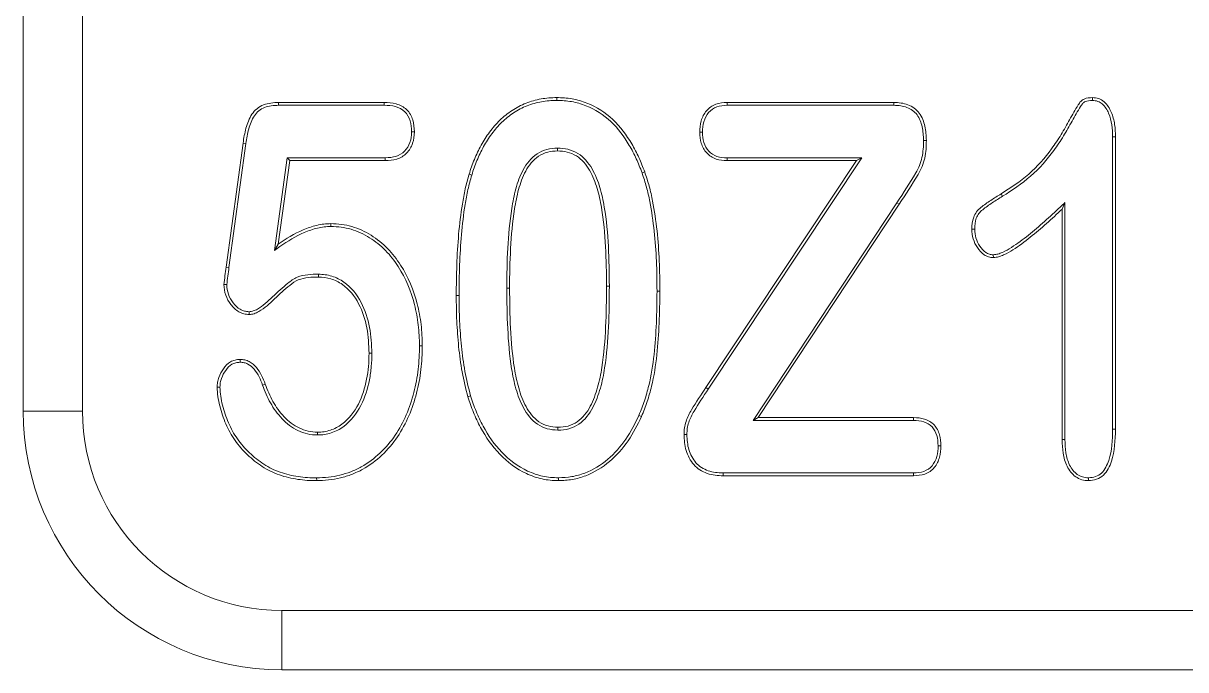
# Model space of a CAD drawing. Header units: millimetres. Extents: x 13 to 608, y 13 to 467.
# Drawn here: x 293.44 to 302.43, y 234.53 to 239.53 of the extents above; entities that cross this region are included whole.
import ezdxf

# ---------------------------------------------------------------- set-up
doc = ezdxf.new("R2010")
doc.units = ezdxf.units.MM
doc.header["$LTSCALE"] = 2.222222
doc.layers.add('Visible (ANSI)', color=7, linetype='Continuous', lineweight=9)
doc.layers.add('Visible Narrow (ANSI)', color=7, linetype='Continuous', lineweight=9)

msp = doc.modelspace()

# ---------------------------------------------------------------- linework, layer by layer
at = {"layer": 'Visible (ANSI)'}
for p, q in [((293.4366, 242.5302), (293.4366, 236.5302)), ((295.4115, 238.9177), (296.2288, 238.9177)), ((295.4119, 238.8958), (295.4115, 238.9177)), ((295.4119, 238.8958), (296.2285, 238.8958)), ((296.2285, 238.8958), (296.2288, 238.9177)), ((297.5635, 238.9333), (297.5636, 238.9552)), ((298.882, 238.9177), (300.1728, 238.9177)), ((298.8825, 238.8958), (298.882, 238.9177)), ((298.8825, 238.8958), (300.1723, 238.8958)), ((300.1723, 238.8958), (300.1728, 238.9177)), ((301.7086, 238.9333), (301.7091, 238.9552)), ((296.4407, 238.6899), (296.4626, 238.6898)), ((298.6917, 238.6874), (298.6699, 238.6874)), ((300.4017, 238.6239), (300.4236, 238.6241)), ((301.8648, 238.6509), (301.8866, 238.6511)), ((301.8648, 238.6509), (301.8648, 236.3902)), ((301.8866, 238.6511), (301.8866, 236.3899)), ((295.0066, 237.645), (295.1372, 238.6036)), ((295.0282, 237.642), (295.1589, 238.6004)), ((295.1589, 238.6004), (295.1372, 238.6036)), ((297.5701, 238.5646), (297.57, 238.5427)), ((295.4791, 238.4896), (295.3812, 237.7738)), ((295.4982, 238.4677), (295.4097, 237.8208)), ((295.4791, 238.4896), (295.4982, 238.4677)), ((296.2371, 238.4896), (295.4791, 238.4896)), ((296.2376, 238.4677), (295.4982, 238.4677)), ((296.2371, 238.4896), (296.2376, 238.4677)), ((298.7179, 236.7122), (299.8833, 238.4677)), ((298.736, 236.7), (299.9241, 238.4896)), ((298.8823, 238.4896), (298.882, 238.4677)), ((299.8833, 238.4677), (298.882, 238.4677)), ((299.9241, 238.4896), (298.8823, 238.4896)), ((299.9241, 238.4896), (299.8833, 238.4677)), ((296.9066, 238.3564), (296.8857, 238.3628)), ((298.2239, 238.373), (298.2445, 238.3804)), ((300.195, 238.1423), (299.0827, 236.4583)), ((300.2132, 238.1302), (299.1234, 236.4802)), ((301.496, 238.143), (301.4741, 238.0927)), ((301.4741, 236.3103), (301.4741, 238.0927)), ((301.496, 236.3105), (301.496, 238.143)), ((295.8174, 237.9583), (295.8175, 237.9802)), ((300.7976, 237.938), (300.7757, 237.938)), ((295.3812, 237.7738), (295.4097, 237.8208)), ((300.9417, 237.7396), (300.9421, 237.7177)), ((295.72, 237.5896), (295.7197, 237.5677)), ((295.0115, 237.5085), (294.9896, 237.5091)), ((295.1837, 237.299), (295.1841, 237.2771)), ((296.5023, 237.0362), (296.5241, 237.0362)), ((295.1139, 236.9083), (295.1138, 236.9302)), ((296.1335, 236.9777), (296.1116, 236.9776)), ((294.9587, 236.7159), (294.9368, 236.7157)), ((295.2878, 236.731), (295.3083, 236.7386)), ((296.8978, 236.6476), (296.8769, 236.6413)), ((298.1998, 236.4978), (298.2199, 236.489)), ((299.0827, 236.4583), (299.1234, 236.4802)), ((299.0827, 236.4583), (300.3241, 236.4583)), ((299.1234, 236.4802), (300.3245, 236.4802)), ((300.3241, 236.4583), (300.3245, 236.4802)), ((295.7131, 236.3458), (295.7132, 236.3677)), ((297.5732, 236.3833), (297.5736, 236.4052)), ((301.8648, 236.3902), (301.8866, 236.3899)), ((298.571, 236.3496), (298.5491, 236.3495)), ((301.496, 236.3105), (301.4741, 236.3103)), ((300.5148, 236.2622), (300.5366, 236.2622)), ((295.7066, 236.0146), (295.7068, 235.9927)), ((297.5775, 236.0146), (297.5777, 235.9927)), ((298.8513, 236.0521), (298.8509, 236.0302)), ((300.3245, 236.0302), (298.8509, 236.0302)), ((300.3241, 236.0521), (298.8513, 236.0521)), ((300.3241, 236.0521), (300.3245, 236.0302)), ((301.6786, 236.0146), (301.6786, 235.9927)), ((295.4366, 234.5302), (319.4366, 234.5302))]:
    msp.add_line(p, q, dxfattribs=at)
msp.add_arc((295.4366, 236.5302), 2, 180, 270, dxfattribs=at)
for points, knots in [([(295.1372, 238.6036), (295.1434, 238.6422), (295.1495, 238.681), (295.1651, 238.7376), (295.1714, 238.7561), (295.1868, 238.7921), (295.1955, 238.8098), (295.2276, 238.859), (295.2596, 238.8846), (295.3326, 238.9133), (295.3726, 238.9162), (295.4115, 238.9177)], [0, 0, 0, 0, 0.0001172519, 0.0001172519, 0.0001758779, 0.0001758779, 0.0002345038, 0.0002345038, 0.0003517557, 0.0003517557, 0.0004690076, 0.0004690076, 0.0004690076, 0.0004690076]), ([(295.1589, 238.6004), (295.165, 238.6389), (295.1711, 238.6768), (295.186, 238.731), (295.1919, 238.7485), (295.2065, 238.7826), (295.2149, 238.7994), (295.2439, 238.844), (295.2712, 238.8657), (295.3369, 238.8915), (295.373, 238.8943), (295.4119, 238.8958)], [0, 0, 0, 0, 0.0001096499, 0.0001096499, 0.0001645878, 0.0001645878, 0.0002195257, 0.0002195257, 0.0003294014, 0.0003294014, 0.0004388884, 0.0004388884, 0.0004388884, 0.0004388884]), ([(296.2285, 238.8958), (296.2595, 238.8948), (296.2886, 238.8932), (296.3427, 238.8779), (296.3684, 238.8644), (296.4074, 238.8276), (296.421, 238.8029), (296.4379, 238.7487), (296.4398, 238.7209), (296.4407, 238.6899)], [0, 0, 0, 0, 0.0000847068, 0.0000847068, 0.0001697387, 0.0001697387, 0.0002547705, 0.0002547705, 0.0003391145, 0.0003391145, 0.0003391145, 0.0003391145]), ([(296.2288, 238.9177), (296.2599, 238.9167), (296.2915, 238.9151), (296.3516, 238.8981), (296.3802, 238.8833), (296.4257, 238.8405), (296.441, 238.8121), (296.4596, 238.7524), (296.4617, 238.7209), (296.4626, 238.6898)], [0, 0, 0, 0, 0.0000930491, 0.0000930491, 0.0001860981, 0.0001860981, 0.0002791472, 0.0002791472, 0.0003721962, 0.0003721962, 0.0003721962, 0.0003721962]), ([(296.8857, 238.3628), (296.8983, 238.4012), (296.9113, 238.4396), (296.9422, 238.5144), (296.9598, 238.5509), (296.9985, 238.6219), (297.0205, 238.656), (297.0688, 238.7209), (297.095, 238.752), (297.1534, 238.808), (297.1848, 238.8338), (297.2526, 238.878), (297.2885, 238.8971), (297.364, 238.9264), (297.4029, 238.938), (297.4827, 238.952), (297.5231, 238.9543), (297.5636, 238.9552)], [0, 0, 0, 0, 0.0001199974, 0.0001199974, 0.0002399947, 0.0002399947, 0.0003599921, 0.0003599921, 0.0004799895, 0.0004799895, 0.0005999869, 0.0005999869, 0.0007199842, 0.0007199842, 0.0008399816, 0.0008399816, 0.000959979, 0.000959979, 0.000959979, 0.000959979]), ([(296.9066, 238.3564), (296.9192, 238.3947), (296.9319, 238.4321), (296.9621, 238.5052), (296.9794, 238.5412), (297.0173, 238.6107), (297.0386, 238.6437), (297.0858, 238.7071), (297.1111, 238.7371), (297.1676, 238.7912), (297.1979, 238.8162), (297.2634, 238.8589), (297.2976, 238.8772), (297.3707, 238.9056), (297.408, 238.9167), (297.485, 238.9302), (297.5233, 238.9324), (297.5635, 238.9333)], [0, 0, 0, 0, 0.0001162604, 0.0001162604, 0.0002329518, 0.0002329518, 0.0003496432, 0.0003496432, 0.0004663345, 0.0004663345, 0.0005830259, 0.0005830259, 0.0006997173, 0.0006997173, 0.0008164087, 0.0008164087, 0.0009325484, 0.0009325484, 0.0009325484, 0.0009325484]), ([(297.5635, 238.9333), (297.6033, 238.9321), (297.6414, 238.9304), (297.7167, 238.9174), (297.7537, 238.9065), (297.8617, 238.8648), (297.9269, 238.8223), (298.039, 238.7164), (298.0858, 238.6534), (298.145, 238.5523), (298.1633, 238.5174), (298.196, 238.4466), (298.2098, 238.4103), (298.2239, 238.373)], [0, 0, 0, 0, 0.0001147927, 0.0001147927, 0.0002301389, 0.0002301389, 0.0004608314, 0.0004608314, 0.0006915239, 0.0006915239, 0.0008068701, 0.0008068701, 0.0009218341, 0.0009218341, 0.0009218341, 0.0009218341]), ([(297.5636, 238.9552), (297.6034, 238.954), (297.6434, 238.9522), (297.722, 238.9387), (297.7604, 238.9274), (297.872, 238.8842), (297.94, 238.84), (298.0559, 238.7305), (298.1039, 238.6658), (298.1643, 238.5626), (298.1828, 238.5273), (298.2162, 238.4549), (298.2304, 238.4177), (298.2445, 238.3804)], [0, 0, 0, 0, 0.0001184846, 0.0001184846, 0.0002369691, 0.0002369691, 0.0004739382, 0.0004739382, 0.0007109073, 0.0007109073, 0.0008293919, 0.0008293919, 0.0009478765, 0.0009478765, 0.0009478765, 0.0009478765]), ([(298.6699, 238.6874), (298.671, 238.717), (298.6733, 238.7467), (298.69, 238.8036), (298.7035, 238.8306), (298.7419, 238.8759), (298.7667, 238.8937), (298.8225, 238.914), (298.8525, 238.9163), (298.882, 238.9177)], [0, 0, 0, 0, 0.0000881381, 0.0000881381, 0.0001762762, 0.0001762762, 0.0002644143, 0.0002644143, 0.0003525524, 0.0003525524, 0.0003525524, 0.0003525524]), ([(298.6917, 238.6874), (298.6929, 238.7168), (298.695, 238.7431), (298.7104, 238.7952), (298.7222, 238.8188), (298.7566, 238.8594), (298.7775, 238.8743), (298.8265, 238.8922), (298.8531, 238.8944), (298.8825, 238.8958)], [0, 0, 0, 0, 0.0000791807, 0.0000791807, 0.0001591517, 0.0001591517, 0.0002391226, 0.0002391226, 0.0003186362, 0.0003186362, 0.0003186362, 0.0003186362]), ([(300.1723, 238.8958), (300.2089, 238.8942), (300.2425, 238.8913), (300.3048, 238.8676), (300.3315, 238.8479), (300.371, 238.795), (300.3835, 238.7628), (300.3988, 238.6953), (300.4005, 238.6607), (300.4017, 238.6239)], [0, 0, 0, 0, 0.0001014085, 0.0001014085, 0.000203248, 0.000203248, 0.0003050875, 0.0003050875, 0.0004064771, 0.0004064771, 0.0004064771, 0.0004064771]), ([(300.1728, 238.9177), (300.2094, 238.9161), (300.2468, 238.913), (300.3158, 238.8868), (300.3467, 238.8641), (300.3908, 238.805), (300.4043, 238.7698), (300.4206, 238.6979), (300.4224, 238.6609), (300.4236, 238.6241)], [0, 0, 0, 0, 0.0001101164, 0.0001101164, 0.0002202329, 0.0002202329, 0.0003303493, 0.0003303493, 0.0004404658, 0.0004404658, 0.0004404658, 0.0004404658]), ([(301.0013, 238.2105), (301.0758, 238.2573), (301.1497, 238.306), (301.2821, 238.4223), (301.3408, 238.4886), (301.4185, 238.5956), (301.4435, 238.6319), (301.4891, 238.7072), (301.5103, 238.7459), (301.5425, 238.8036), (301.5532, 238.8228), (301.5754, 238.8608), (301.5871, 238.8794), (301.6041, 238.9078), (301.61, 238.9172), (301.6249, 238.9335), (301.6341, 238.94), (301.6646, 238.9531), (301.6873, 238.9543), (301.7091, 238.9552)], [0, 0, 0, 0, 0.0002597, 0.0002597, 0.0005194, 0.0005194, 0.00064925, 0.00064925, 0.0007791, 0.0007791, 0.000844025, 0.000844025, 0.00090895, 0.00090895, 0.000941413, 0.000941413, 0.000973875, 0.000973875, 0.0010388, 0.0010388, 0.0010388, 0.0010388]), ([(301.0129, 238.1919), (301.0129, 238.1919), (301.0129, 238.1919), (301.0129, 238.1919), (301.0874, 238.2388), (301.1628, 238.2885), (301.2979, 238.407), (301.3579, 238.4749), (301.4365, 238.5832), (301.4618, 238.62), (301.5082, 238.6965), (301.5294, 238.7353), (301.5615, 238.7929), (301.5722, 238.812), (301.5941, 238.8495), (301.6061, 238.8685), (301.6228, 238.8964), (301.6279, 238.9044), (301.6393, 238.9168), (301.6451, 238.9209), (301.6682, 238.9309), (301.6874, 238.9324), (301.7086, 238.9333)], [0, 0, 0, 0, 0.000000057, 0.000000057, 0.000000057, 0.000257751, 0.000257751, 0.000515445, 0.000515445, 0.000644291, 0.000644291, 0.000773138, 0.000773138, 0.000837562, 0.000837562, 0.000901985, 0.000901985, 0.000934197, 0.000934197, 0.000966408, 0.000966408, 0.001029496, 0.001029496, 0.001029496, 0.001029496]), ([(301.7086, 238.9333), (301.7246, 238.9319), (301.7378, 238.9305), (301.7628, 238.922), (301.7739, 238.9152), (301.7948, 238.8965), (301.8046, 238.8849), (301.8213, 238.8608), (301.8281, 238.8478), (301.8457, 238.806), (301.8536, 238.7757), (301.8632, 238.7144), (301.8641, 238.6835), (301.8648, 238.6509)], [0, 0, 0, 0, 0.0000433754, 0.0000433754, 0.0000879736, 0.0000879736, 0.0001325717, 0.0001325717, 0.0001771699, 0.0001771699, 0.0002663662, 0.0002663662, 0.0003553654, 0.0003553654, 0.0003553654, 0.0003553654]), ([(301.7091, 238.9552), (301.7253, 238.9538), (301.7417, 238.9523), (301.7726, 238.9417), (301.7868, 238.933), (301.8111, 238.9112), (301.8217, 238.8987), (301.8402, 238.8719), (301.8478, 238.8574), (301.8668, 238.8123), (301.875, 238.7806), (301.8851, 238.7162), (301.886, 238.6836), (301.8866, 238.6511)], [0, 0, 0, 0, 0.0000485941, 0.0000485941, 0.0000971882, 0.0000971882, 0.0001457822, 0.0001457822, 0.0001943763, 0.0001943763, 0.0002915645, 0.0002915645, 0.0003887526, 0.0003887526, 0.0003887526, 0.0003887526]), ([(296.4407, 238.6899), (296.4395, 238.6604), (296.4374, 238.6335), (296.4198, 238.5837), (296.4053, 238.5596), (296.3685, 238.5226), (296.3451, 238.5088), (296.2942, 238.4929), (296.2668, 238.4909), (296.2371, 238.4896)], [0, 0, 0, 0, 0.0000802826, 0.0000802826, 0.0001612541, 0.0001612541, 0.0002422256, 0.0002422256, 0.0003227467, 0.0003227467, 0.0003227467, 0.0003227467]), ([(296.4626, 238.6898), (296.4614, 238.6601), (296.4592, 238.6297), (296.4393, 238.5733), (296.4235, 238.5469), (296.3813, 238.5045), (296.3547, 238.4889), (296.2976, 238.471), (296.2673, 238.469), (296.2376, 238.4677)], [0, 0, 0, 0, 0.0000881817, 0.0000881817, 0.0001763634, 0.0001763634, 0.000264545, 0.000264545, 0.0003527267, 0.0003527267, 0.0003527267, 0.0003527267]), ([(298.882, 238.4677), (298.8531, 238.4685), (298.8239, 238.4708), (298.7692, 238.4898), (298.7438, 238.5054), (298.7048, 238.5482), (298.6909, 238.5743), (298.6735, 238.6295), (298.6711, 238.6586), (298.6699, 238.6874)], [0, 0, 0, 0, 0.0000860266, 0.0000860266, 0.0001720531, 0.0001720531, 0.0002580797, 0.0002580797, 0.0003441062, 0.0003441062, 0.0003441062, 0.0003441062]), ([(298.8823, 238.4896), (298.8533, 238.4904), (298.8283, 238.4924), (298.7791, 238.5095), (298.7576, 238.5227), (298.7233, 238.5603), (298.711, 238.5833), (298.6952, 238.6334), (298.693, 238.6588), (298.6917, 238.6874)], [0, 0, 0, 0, 0.0000769807, 0.0000769807, 0.0001542492, 0.0001542492, 0.0002315177, 0.0002315177, 0.0003080034, 0.0003080034, 0.0003080034, 0.0003080034]), ([(300.4017, 238.6239), (300.4014, 238.6012), (300.4011, 238.5791), (300.3974, 238.5358), (300.394, 238.5138), (300.3851, 238.4708), (300.3794, 238.4505), (300.3629, 238.4109), (300.3526, 238.3918), (300.2963, 238.2942), (300.246, 238.2178), (300.1951, 238.1424), (300.1951, 238.1424), (300.195, 238.1424), (300.195, 238.1423)], [0, 0, 0, 0, 0.0000662189, 0.0000662189, 0.0001329146, 0.0001329146, 0.0001996102, 0.0001996102, 0.0002663058, 0.0002663058, 0.0005330884, 0.0005330884, 0.0005330884, 0.0005331943, 0.0005331943, 0.0005331943, 0.0005331943]), ([(300.4236, 238.6241), (300.4233, 238.6013), (300.423, 238.5784), (300.4191, 238.5329), (300.4156, 238.5103), (300.4064, 238.4655), (300.4001, 238.4435), (300.3826, 238.4012), (300.3717, 238.3811), (300.3146, 238.2822), (300.2643, 238.2059), (300.2132, 238.1302)], [0, 0, 0, 0, 0.0000682605, 0.0000682605, 0.0001365211, 0.0001365211, 0.0002047816, 0.0002047816, 0.0002730421, 0.0002730421, 0.0005460842, 0.0005460842, 0.0005460842, 0.0005460842]), ([(297.5701, 238.5646), (297.5698, 238.5646), (297.5694, 238.5645), (297.5691, 238.5645), (297.5438, 238.5634), (297.515, 238.5614), (297.4614, 238.5463), (297.4356, 238.5353), (297.3652, 238.4887), (297.3307, 238.4445), (297.279, 238.3505), (297.2619, 238.3001), (297.2342, 238.1993), (297.2245, 238.1483), (297.1994, 237.9952), (297.1911, 237.8923), (297.1796, 237.687), (297.1776, 237.5841), (297.1773, 237.4816), (297.1773, 237.4816), (297.1773, 237.4815), (297.1773, 237.4815)], [0, 0, 0, 0, 0.000001054, 0.000001054, 0.000001054, 0.000079696, 0.000079696, 0.000158338, 0.000158338, 0.000315622, 0.000315622, 0.000472906, 0.000472906, 0.00063019, 0.00063019, 0.000944757, 0.000944757, 0.001259325, 0.001259325, 0.001259325, 0.00125945, 0.00125945, 0.00125945, 0.00125945]), ([(297.57, 238.5427), (297.5444, 238.5416), (297.5188, 238.5397), (297.4694, 238.5259), (297.4455, 238.5157), (297.3815, 238.4733), (297.3487, 238.4318), (297.2993, 238.3421), (297.2827, 238.2933), (297.2556, 238.1946), (297.246, 238.1442), (297.2212, 237.9927), (297.2129, 237.8906), (297.2014, 237.6862), (297.1995, 237.5839), (297.1991, 237.4815)], [0, 0, 0, 0, 0.000076298, 0.000076298, 0.000152597, 0.000152597, 0.000305193, 0.000305193, 0.00045779, 0.00045779, 0.000610386, 0.000610386, 0.000915579, 0.000915579, 0.001220772, 0.001220772, 0.001220772, 0.001220772]), ([(297.9491, 237.4974), (297.9483, 237.5989), (297.9472, 237.7005), (297.936, 237.9032), (297.9273, 238.0046), (297.9019, 238.1547), (297.8913, 238.2045), (297.8624, 238.3018), (297.8437, 238.3495), (297.7928, 238.4375), (297.7591, 238.4775), (297.694, 238.5176), (297.6703, 238.5279), (297.621, 238.5401), (297.5955, 238.5414), (297.57, 238.5427)], [0, 0, 0, 0, 0.000303692, 0.000303692, 0.000607384, 0.000607384, 0.00075923, 0.00075923, 0.000911077, 0.000911077, 0.001062923, 0.001062923, 0.001138846, 0.001138846, 0.001214769, 0.001214769, 0.001214769, 0.001214769]), ([(297.971, 237.4974), (297.971, 237.4975), (297.971, 237.4975), (297.971, 237.4976), (297.9702, 237.599), (297.9691, 237.7011), (297.9578, 237.905), (297.9491, 238.0069), (297.9233, 238.159), (297.9126, 238.2095), (297.883, 238.3093), (297.8639, 238.3584), (297.8106, 238.4505), (297.7741, 238.494), (297.7036, 238.5373), (297.678, 238.5485), (297.6238, 238.562), (297.5964, 238.5633), (297.5711, 238.5645), (297.5708, 238.5645), (297.5704, 238.5646), (297.5701, 238.5646)], [0, 0, 0, 0, 0.000000127, 0.000000127, 0.000000127, 0.000312026, 0.000312026, 0.000623925, 0.000623925, 0.000779875, 0.000779875, 0.000935824, 0.000935824, 0.001091774, 0.001091774, 0.001169749, 0.001169749, 0.001247724, 0.001247724, 0.001247724, 0.001248768, 0.001248768, 0.001248768, 0.001248768]), ([(296.7866, 237.4247), (296.7874, 237.5036), (296.7881, 237.5824), (296.7935, 237.7401), (296.7984, 237.8188), (296.812, 237.9759), (296.8206, 238.0544), (296.8405, 238.171), (296.8475, 238.2098), (296.8642, 238.2869), (296.8749, 238.3249), (296.8857, 238.3628)], [0, 0, 0, 0, 0.0002366504, 0.0002366504, 0.0004733008, 0.0004733008, 0.0007099513, 0.0007099513, 0.0008282765, 0.0008282765, 0.0009466017, 0.0009466017, 0.0009466017, 0.0009466017]), ([(296.8085, 237.4247), (296.8092, 237.5035), (296.81, 237.5821), (296.8153, 237.739), (296.8202, 237.8173), (296.8338, 237.9737), (296.8423, 238.0513), (296.862, 238.167), (296.869, 238.2058), (296.8854, 238.2815), (296.8958, 238.3184), (296.9066, 238.3564)], [0, 0, 0, 0, 0.0002350301, 0.0002350301, 0.0004702089, 0.0004702089, 0.0007053877, 0.0007053877, 0.0008229771, 0.0008229771, 0.000940122, 0.000940122, 0.000940122, 0.000940122]), ([(298.2239, 238.373), (298.2362, 238.3362), (298.2482, 238.3001), (298.2682, 238.2263), (298.2766, 238.1888), (298.2989, 238.0754), (298.3098, 237.9989), (298.3261, 237.8451), (298.3318, 237.7679), (298.3385, 237.6133), (298.3392, 237.5359), (298.3398, 237.4581)], [0, 0, 0, 0, 0.0001152456, 0.0001152456, 0.0002308838, 0.0002308838, 0.0004621602, 0.0004621602, 0.0006934366, 0.0006934366, 0.0009245853, 0.0009245853, 0.0009245853, 0.0009245853]), ([(298.2445, 238.3804), (298.2569, 238.3435), (298.2691, 238.3065), (298.2894, 238.2314), (298.298, 238.1934), (298.3205, 238.0788), (298.3315, 238.0017), (298.3479, 237.8469), (298.3536, 237.7693), (298.3604, 237.6138), (298.3611, 237.5359), (298.3616, 237.4581)], [0, 0, 0, 0, 0.00011651, 0.00011651, 0.00023302, 0.00023302, 0.0004660399, 0.0004660399, 0.0006990599, 0.0006990599, 0.0009320799, 0.0009320799, 0.0009320799, 0.0009320799]), ([(300.7757, 237.938), (300.7765, 237.9693), (300.7788, 238.0011), (300.7951, 238.0454), (300.8026, 238.0594), (300.8219, 238.0842), (300.8335, 238.0949), (300.87, 238.1247), (300.8955, 238.143), (300.948, 238.1774), (300.9747, 238.1939), (301.0013, 238.2105)], [0, 0, 0, 0, 0.0000939699, 0.0000939699, 0.0001409548, 0.0001409548, 0.0001879397, 0.0001879397, 0.0002819096, 0.0002819096, 0.0003758795, 0.0003758795, 0.0003758795, 0.0003758795]), ([(300.7976, 237.938), (300.7984, 237.969), (300.8007, 237.9971), (300.815, 238.0361), (300.8212, 238.0477), (300.8378, 238.069), (300.848, 238.0785), (300.8826, 238.1068), (300.9079, 238.125), (300.9595, 238.1589), (300.9863, 238.1754), (301.0128, 238.1919), (301.0129, 238.1919), (301.0129, 238.1919), (301.0129, 238.1919)], [0, 0, 0, 0, 0.0000877242, 0.0000877242, 0.0001318745, 0.0001318745, 0.0001760248, 0.0001760248, 0.0002643253, 0.0002643253, 0.0003526259, 0.0003526259, 0.0003526259, 0.0003526812, 0.0003526812, 0.0003526812, 0.0003526812]), ([(301.496, 238.143), (301.4838, 238.1316), (301.4715, 238.1201), (301.4592, 238.1087), (301.3787, 238.0336), (301.299, 237.9595), (301.1709, 237.8578), (301.1276, 237.8251), (301.0593, 237.7825), (301.036, 237.7692), (301.0005, 237.7529), (300.9888, 237.7483), (300.9664, 237.7426), (300.9547, 237.7411), (300.9417, 237.7396)], [0, 0, 0, 0, 0.0000492649, 0.0000492649, 0.0000492649, 0.000372538, 0.000372538, 0.0005341745, 0.0005341745, 0.0006149928, 0.0006149928, 0.0006554019, 0.0006554019, 0.0006938252, 0.0006938252, 0.0006938252, 0.0006938252]), ([(301.4741, 238.0927), (301.3939, 238.0178), (301.3132, 237.9429), (301.1842, 237.8404), (301.1402, 237.8072), (301.0703, 237.7636), (301.0465, 237.75), (301.0089, 237.7327), (300.996, 237.7276), (300.9695, 237.7208), (300.9558, 237.7192), (300.9421, 237.7177)], [0, 0, 0, 0, 0.0003292759, 0.0003292759, 0.0004939139, 0.0004939139, 0.0005762329, 0.0005762329, 0.0006173924, 0.0006173924, 0.0006585518, 0.0006585518, 0.0006585518, 0.0006585518]), ([(295.4097, 237.8208), (295.4701, 237.8637), (295.5335, 237.9031), (295.636, 237.9464), (295.6711, 237.9587), (295.7254, 237.9712), (295.7436, 237.9747), (295.7804, 237.9792), (295.799, 237.9797), (295.8175, 237.9802)], [0, 0, 0, 0, 0.0002227843, 0.0002227843, 0.0003341764, 0.0003341764, 0.0003898725, 0.0003898725, 0.0004455685, 0.0004455685, 0.0004455685, 0.0004455685]), ([(295.8175, 237.9802), (295.8448, 237.9791), (295.8721, 237.9781), (295.9261, 237.9708), (295.9528, 237.965), (296.0315, 237.9423), (296.0813, 237.919), (296.1739, 237.8613), (296.2167, 237.8268), (296.2933, 237.7491), (296.3264, 237.7054), (296.4155, 237.5682), (296.4568, 237.4656), (296.4979, 237.3073), (296.5082, 237.2536), (296.5212, 237.1453), (296.523, 237.0907), (296.5241, 237.0362)], [0, 0, 0, 0, 0.000081159, 0.000081159, 0.000162318, 0.000162318, 0.000324637, 0.000324637, 0.000486955, 0.000486955, 0.000649274, 0.000649274, 0.00097391, 0.00097391, 0.001136229, 0.001136229, 0.001298547, 0.001298547, 0.001298547, 0.001298547]), ([(295.3812, 237.7738), (295.3949, 237.7835), (295.4086, 237.7932), (295.4224, 237.803), (295.4822, 237.8454), (295.5439, 237.8838), (295.6436, 237.9259), (295.6773, 237.9376), (295.7297, 237.9497), (295.7473, 237.9532), (295.7817, 237.9573), (295.7989, 237.9578), (295.8174, 237.9583)], [0, 0, 0, 0, 0.0000497988, 0.0000497988, 0.0000497988, 0.0002667973, 0.0002667973, 0.0003752965, 0.0003752965, 0.0004295461, 0.0004295461, 0.0004831221, 0.0004831221, 0.0004831221, 0.0004831221]), ([(295.8174, 237.9583), (295.8445, 237.9573), (295.8706, 237.9562), (295.922, 237.9493), (295.9478, 237.9437), (296.0235, 237.9219), (296.0713, 237.8995), (296.1609, 237.8436), (296.2024, 237.8101), (296.2764, 237.7351), (296.3088, 237.6923), (296.3957, 237.5586), (296.4361, 237.4582), (296.4765, 237.3027), (296.4866, 237.25), (296.4993, 237.1439), (296.5011, 237.0907), (296.5023, 237.0362)], [0, 0, 0, 0, 0.000078458, 0.000078458, 0.000157588, 0.000157588, 0.000315847, 0.000315847, 0.000474107, 0.000474107, 0.000632366, 0.000632366, 0.000948885, 0.000948885, 0.001107144, 0.001107144, 0.001264956, 0.001264956, 0.001264956, 0.001264956]), ([(300.9421, 237.7177), (300.9295, 237.7186), (300.9168, 237.7196), (300.8926, 237.7271), (300.8812, 237.7331), (300.85, 237.7549), (300.8326, 237.7738), (300.8038, 237.8154), (300.7937, 237.8389), (300.7789, 237.8874), (300.7765, 237.9126), (300.7757, 237.938)], [0, 0, 0, 0, 0.0000378507, 0.0000378507, 0.0000757013, 0.0000757013, 0.0001514026, 0.0001514026, 0.000227104, 0.000227104, 0.0003028053, 0.0003028053, 0.0003028053, 0.0003028053]), ([(300.9417, 237.7396), (300.9296, 237.7406), (300.9202, 237.7415), (300.9016, 237.7472), (300.8922, 237.7521), (300.8656, 237.7707), (300.8492, 237.7883), (300.8231, 237.8259), (300.8142, 237.8469), (300.8004, 237.892), (300.7984, 237.9126), (300.7976, 237.938)], [0, 0, 0, 0, 0.0000316394, 0.0000316394, 0.0000650323, 0.0000650323, 0.0001318181, 0.0001318181, 0.0001986038, 0.0001986038, 0.000264862, 0.000264862, 0.000264862, 0.000264862]), ([(295.72, 237.5896), (295.7198, 237.5896), (295.7196, 237.5896), (295.7194, 237.5896), (295.6933, 237.5893), (295.6656, 237.5888), (295.6109, 237.5816), (295.584, 237.5766), (295.5292, 237.5551), (295.5049, 237.5368), (295.4643, 237.5034), (295.4437, 237.4864), (295.3843, 237.4327), (295.3476, 237.395), (295.2893, 237.346), (295.2691, 237.331), (295.2373, 237.3128), (295.2269, 237.3079), (295.207, 237.302), (295.196, 237.3005), (295.1837, 237.299)], [0, 0, 0, 0, 0.0000006052, 0.0000006052, 0.0000006052, 0.0000801764, 0.0000801764, 0.0001597475, 0.0001597475, 0.0002393187, 0.0002393187, 0.0003188898, 0.0003188898, 0.0004780321, 0.0004780321, 0.0005576032, 0.0005576032, 0.0005973888, 0.0005973888, 0.0006350003, 0.0006350003, 0.0006350003, 0.0006350003]), ([(295.7197, 237.5677), (295.6934, 237.5674), (295.6671, 237.5669), (295.6151, 237.5601), (295.589, 237.5551), (295.5402, 237.5359), (295.5188, 237.52), (295.4783, 237.4865), (295.458, 237.4699), (295.3997, 237.4171), (295.363, 237.3793), (295.3027, 237.3287), (295.2817, 237.313), (295.2473, 237.2934), (295.2354, 237.2876), (295.2103, 237.2801), (295.1972, 237.2786), (295.1841, 237.2771)], [0, 0, 0, 0, 0.0000788637, 0.0000788637, 0.0001577275, 0.0001577275, 0.0002365912, 0.0002365912, 0.000315455, 0.000315455, 0.0004731825, 0.0004731825, 0.0005520462, 0.0005520462, 0.0005914781, 0.0005914781, 0.00063091, 0.00063091, 0.00063091, 0.00063091]), ([(296.1116, 236.9776), (296.1102, 237.0434), (296.1066, 237.1094), (296.0825, 237.2388), (296.0616, 237.3019), (296.0012, 237.4189), (295.9599, 237.4729), (295.8781, 237.5283), (295.8484, 237.5434), (295.7856, 237.5634), (295.7525, 237.5663), (295.7197, 237.5677)], [0, 0, 0, 0, 0.0001946549, 0.0001946549, 0.0003893097, 0.0003893097, 0.0005839646, 0.0005839646, 0.000681292, 0.000681292, 0.0007786194, 0.0007786194, 0.0007786194, 0.0007786194]), ([(296.1335, 236.9777), (296.1335, 236.9778), (296.1335, 236.978), (296.1335, 236.9781), (296.1321, 237.044), (296.1284, 237.1117), (296.1037, 237.2444), (296.082, 237.3099), (296.0196, 237.4309), (295.9757, 237.4885), (295.8886, 237.5476), (295.8575, 237.5634), (295.7899, 237.585), (295.7533, 237.5881), (295.7206, 237.5895), (295.7204, 237.5895), (295.7202, 237.5895), (295.72, 237.5896)], [0, 0, 0, 0, 0.0000004278, 0.0000004278, 0.0000004278, 0.0002031781, 0.0002031781, 0.0004059283, 0.0004059283, 0.0006086786, 0.0006086786, 0.0007100537, 0.0007100537, 0.0008114288, 0.0008114288, 0.0008114288, 0.0008120438, 0.0008120438, 0.0008120438, 0.0008120438]), ([(295.1841, 237.2771), (295.1702, 237.2782), (295.1564, 237.2793), (295.1295, 237.2862), (295.1165, 237.2917), (295.0806, 237.3129), (295.0603, 237.3328), (295.0264, 237.3767), (295.0123, 237.401), (294.9935, 237.4534), (294.9907, 237.4814), (294.9896, 237.5091)], [0, 0, 0, 0, 0.000041522, 0.000041522, 0.000083044, 0.000083044, 0.000166088, 0.000166088, 0.000249132, 0.000249132, 0.000332176, 0.000332176, 0.000332176, 0.000332176]), ([(295.1837, 237.299), (295.1705, 237.3001), (295.1591, 237.3012), (295.137, 237.3069), (295.126, 237.3115), (295.0949, 237.3299), (295.0763, 237.3479), (295.045, 237.3884), (295.0319, 237.411), (295.0151, 237.4578), (295.0127, 237.4813), (295.0115, 237.5085)], [0, 0, 0, 0, 0.0000353447, 0.0000353447, 0.0000726119, 0.0000726119, 0.0001471462, 0.0001471462, 0.0002216806, 0.0002216806, 0.0002948928, 0.0002948928, 0.0002948928, 0.0002948928]), ([(297.1773, 237.4815), (297.1773, 237.4815), (297.1773, 237.4814), (297.1773, 237.4814), (297.1781, 237.3778), (297.1795, 237.2737), (297.1902, 237.0659), (297.1983, 236.9618), (297.2233, 236.8064), (297.2339, 236.7548), (297.2632, 236.653), (297.2816, 236.6027), (297.3329, 236.5076), (297.3672, 236.4616), (297.4373, 236.4141), (297.4634, 236.4017), (297.5183, 236.3867), (297.5465, 236.3849), (297.5722, 236.3833), (297.5725, 236.3833), (297.5728, 236.3833), (297.5732, 236.3833)], [0, 0, 0, 0, 0.000000125, 0.000000125, 0.000000125, 0.000318463, 0.000318463, 0.000636801, 0.000636801, 0.00079597, 0.00079597, 0.000955139, 0.000955139, 0.001114309, 0.001114309, 0.001193893, 0.001193893, 0.001273478, 0.001273478, 0.001273478, 0.001274439, 0.001274439, 0.001274439, 0.001274439]), ([(297.1991, 237.4815), (297.1999, 237.378), (297.2013, 237.2744), (297.212, 237.0674), (297.2201, 236.964), (297.2448, 236.8105), (297.2552, 236.7597), (297.2839, 236.6601), (297.3019, 236.6112), (297.3511, 236.5199), (297.3832, 236.4772), (297.4477, 236.4335), (297.4716, 236.4222), (297.5216, 236.4085), (297.5476, 236.4068), (297.5736, 236.4052)], [0, 0, 0, 0, 0.000310195, 0.000310195, 0.00062039, 0.00062039, 0.000775487, 0.000775487, 0.000930585, 0.000930585, 0.001085682, 0.001085682, 0.001163231, 0.001163231, 0.00124078, 0.00124078, 0.00124078, 0.00124078]), ([(297.5732, 236.3833), (297.5735, 236.3833), (297.5738, 236.3833), (297.5741, 236.3833), (297.6005, 236.3839), (297.6301, 236.3864), (297.6849, 236.4021), (297.7112, 236.4139), (297.7829, 236.4627), (297.8168, 236.509), (297.8687, 236.6057), (297.8867, 236.6569), (297.9161, 236.76), (297.9268, 236.8127), (297.9663, 237.0759), (297.9704, 237.2866), (297.971, 237.4973), (297.971, 237.4973), (297.971, 237.4974), (297.971, 237.4974)], [0, 0, 0, 0, 0.000000951, 0.000000951, 0.000000951, 0.000081736, 0.000081736, 0.000162521, 0.000162521, 0.000324091, 0.000324091, 0.000485661, 0.000485661, 0.000647231, 0.000647231, 0.001293511, 0.001293511, 0.001293511, 0.001293637, 0.001293637, 0.001293637, 0.001293637]), ([(297.5736, 236.4052), (297.5998, 236.4058), (297.6262, 236.4081), (297.6768, 236.4225), (297.701, 236.4334), (297.7662, 236.4778), (297.7986, 236.5213), (297.8483, 236.614), (297.8659, 236.6639), (297.8948, 236.765), (297.9052, 236.8166), (297.9442, 237.0764), (297.9485, 237.2875), (297.9491, 237.4974)], [0, 0, 0, 0, 0.000078589, 0.000078589, 0.000157179, 0.000157179, 0.000314357, 0.000314357, 0.000471536, 0.000471536, 0.000628714, 0.000628714, 0.001257428, 0.001257428, 0.001257428, 0.001257428]), ([(298.3398, 237.4581), (298.339, 237.2942), (298.3347, 237.1302), (298.3076, 236.8871), (298.2952, 236.8067), (298.2667, 236.6885), (298.2558, 236.6494), (298.2302, 236.573), (298.2152, 236.5358), (298.1998, 236.4978)], [0, 0, 0, 0, 0.0004893751, 0.0004893751, 0.0007341268, 0.0007341268, 0.0008565027, 0.0008565027, 0.000978243, 0.000978243, 0.000978243, 0.000978243]), ([(298.3616, 237.4581), (298.3608, 237.2938), (298.3566, 237.1291), (298.3293, 236.8841), (298.3168, 236.8027), (298.2878, 236.6828), (298.2767, 236.6431), (298.2507, 236.5652), (298.2353, 236.5271), (298.2199, 236.489)], [0, 0, 0, 0, 0.0004938458, 0.0004938458, 0.0007407687, 0.0007407687, 0.0008642301, 0.0008642301, 0.0009876916, 0.0009876916, 0.0009876916, 0.0009876916]), ([(296.8769, 236.6413), (296.8596, 236.705), (296.8443, 236.7691), (296.8205, 236.8988), (296.8117, 236.9642), (296.7987, 237.0954), (296.7939, 237.1612), (296.7877, 237.2929), (296.787, 237.3588), (296.7866, 237.4247)], [0, 0, 0, 0, 0.0001974988, 0.0001974988, 0.0003949977, 0.0003949977, 0.0005924965, 0.0005924965, 0.0007899954, 0.0007899954, 0.0007899954, 0.0007899954]), ([(296.8978, 236.6476), (296.8807, 236.7109), (296.8657, 236.7738), (296.8421, 236.9022), (296.8335, 236.9668), (296.8205, 237.0971), (296.8157, 237.1626), (296.8095, 237.2934), (296.8088, 237.3588), (296.8085, 237.4247)], [0, 0, 0, 0, 0.0001954727, 0.0001954727, 0.0003915436, 0.0003915436, 0.0005876145, 0.0005876145, 0.0007835372, 0.0007835372, 0.0007835372, 0.0007835372]), ([(296.5023, 237.0362), (296.501, 236.9744), (296.4994, 236.914), (296.4848, 236.7937), (296.4734, 236.7335), (296.428, 236.5571), (296.3807, 236.4435), (296.2795, 236.2936), (296.2404, 236.2475), (296.1526, 236.1652), (296.1048, 236.1286), (296.0259, 236.0855), (295.9989, 236.0725), (295.9431, 236.0513), (295.9139, 236.0417), (295.828, 236.0204), (295.7672, 236.0159), (295.7066, 236.0146)], [0, 0, 0, 0, 0.000178163, 0.000178163, 0.000356771, 0.000356771, 0.000713988, 0.000713988, 0.000892596, 0.000892596, 0.001071205, 0.001071205, 0.001160509, 0.001160509, 0.001249813, 0.001249813, 0.001428087, 0.001428087, 0.001428087, 0.001428087]), ([(296.5241, 237.0362), (296.5229, 236.9744), (296.5212, 236.9126), (296.5064, 236.79), (296.4949, 236.7291), (296.4486, 236.5496), (296.4006, 236.4337), (296.2968, 236.2801), (296.2566, 236.2326), (296.1664, 236.1481), (296.1169, 236.1103), (296.0356, 236.0658), (296.0077, 236.0524), (295.9499, 236.0305), (295.9205, 236.0208), (295.8306, 235.9985), (295.7683, 235.9941), (295.7068, 235.9927)], [0, 0, 0, 0, 0.000182736, 0.000182736, 0.000365472, 0.000365472, 0.000730944, 0.000730944, 0.00091368, 0.00091368, 0.001096416, 0.001096416, 0.001187784, 0.001187784, 0.001279152, 0.001279152, 0.001461888, 0.001461888, 0.001461888, 0.001461888]), ([(294.9368, 236.7157), (294.9373, 236.7285), (294.9377, 236.7413), (294.9419, 236.7665), (294.9455, 236.7788), (294.9583, 236.8151), (294.9701, 236.8378), (295.0005, 236.8791), (295.0183, 236.898), (295.0514, 236.9176), (295.0634, 236.9227), (295.0882, 236.9287), (295.101, 236.9294), (295.1138, 236.9302)], [0, 0, 0, 0, 0.000037997, 0.000037997, 0.0000759939, 0.0000759939, 0.0001519879, 0.0001519879, 0.0002279818, 0.0002279818, 0.0002659788, 0.0002659788, 0.0003039757, 0.0003039757, 0.0003039757, 0.0003039757]), ([(294.9587, 236.7159), (294.9592, 236.7284), (294.9597, 236.7399), (294.9631, 236.7611), (294.9664, 236.7722), (294.9785, 236.8064), (294.9887, 236.8262), (295.0171, 236.8647), (295.0328, 236.8812), (295.0609, 236.8978), (295.0709, 236.902), (295.0906, 236.9068), (295.1015, 236.9075), (295.1139, 236.9083)], [0, 0, 0, 0, 0.0000332057, 0.0000332057, 0.0000672019, 0.0000672019, 0.0001351943, 0.0001351943, 0.0002031866, 0.0002031866, 0.0002371828, 0.0002371828, 0.0002701279, 0.0002701279, 0.0002701279, 0.0002701279]), ([(295.1138, 236.9302), (295.126, 236.9296), (295.1382, 236.9289), (295.1621, 236.9237), (295.1737, 236.9194), (295.2063, 236.9026), (295.2255, 236.8867), (295.2567, 236.849), (295.2695, 236.8281), (295.2918, 236.7846), (295.3002, 236.7616), (295.3083, 236.7386)], [0, 0, 0, 0, 0.0000364365, 0.0000364365, 0.0000728729, 0.0000728729, 0.0001457458, 0.0001457458, 0.0002186187, 0.0002186187, 0.0002914917, 0.0002914917, 0.0002914917, 0.0002914917]), ([(295.1139, 236.9083), (295.1258, 236.9077), (295.1359, 236.907), (295.1555, 236.9028), (295.1652, 236.8992), (295.1932, 236.8847), (295.2102, 236.8709), (295.2383, 236.8369), (295.2507, 236.8169), (295.2717, 236.7758), (295.2795, 236.7546), (295.2877, 236.7313), (295.2877, 236.7312), (295.2878, 236.7311), (295.2878, 236.731)], [0, 0, 0, 0, 0.000031862, 0.000031862, 0.0000647852, 0.0000647852, 0.0001306316, 0.0001306316, 0.000196478, 0.000196478, 0.0002623243, 0.0002623243, 0.0002623243, 0.0002626074, 0.0002626074, 0.0002626074, 0.0002626074]), ([(295.7131, 236.3458), (295.7134, 236.3458), (295.7137, 236.3458), (295.714, 236.3458), (295.731, 236.3465), (295.7486, 236.3471), (295.7847, 236.352), (295.8027, 236.3566), (295.8539, 236.3737), (295.8869, 236.3899), (295.9733, 236.455), (296.0166, 236.5126), (296.0805, 236.6376), (296.1015, 236.7044), (296.1213, 236.8061), (296.1262, 236.8402), (296.1323, 236.9091), (296.133, 236.9436), (296.1335, 236.9773), (296.1335, 236.9774), (296.1335, 236.9776), (296.1335, 236.9777)], [0, 0, 0, 0, 0.0000009342, 0.0000009342, 0.0000009342, 0.0000533431, 0.0000533431, 0.000105752, 0.000105752, 0.0002105698, 0.0002105698, 0.0004202053, 0.0004202053, 0.0006298408, 0.0006298408, 0.0007346585, 0.0007346585, 0.0008394763, 0.0008394763, 0.0008394763, 0.0008399099, 0.0008399099, 0.0008399099, 0.0008399099]), ([(295.7132, 236.3677), (295.7301, 236.3683), (295.747, 236.369), (295.7804, 236.3735), (295.7968, 236.3777), (295.8449, 236.3938), (295.8756, 236.4088), (295.9565, 236.4698), (295.9984, 236.525), (296.0598, 236.6451), (296.0804, 236.7101), (296.0997, 236.8095), (296.1045, 236.843), (296.1105, 236.9102), (296.1111, 236.9439), (296.1116, 236.9776)], [0, 0, 0, 0, 0.0000503173, 0.0000503173, 0.0001006345, 0.0001006345, 0.000201269, 0.000201269, 0.000402538, 0.000402538, 0.000603807, 0.000603807, 0.0007044415, 0.0007044415, 0.000805076, 0.000805076, 0.000805076, 0.000805076]), ([(295.7068, 235.9927), (295.6823, 235.9929), (295.6578, 235.9931), (295.609, 235.9965), (295.5847, 235.9993), (295.5362, 236.0062), (295.5121, 236.0105), (295.4646, 236.0223), (295.4411, 236.0292), (295.3716, 236.053), (295.3272, 236.0744), (295.2452, 236.1279), (295.2073, 236.1592), (295.1363, 236.2267), (295.1035, 236.2634), (295.0472, 236.3435), (295.0236, 236.3867), (294.9848, 236.4766), (294.9692, 236.5232), (294.951, 236.5943), (294.9458, 236.6183), (294.9392, 236.6668), (294.938, 236.6913), (294.9368, 236.7157)], [0, 0, 0, 0, 0.000072907, 0.000072907, 0.000145815, 0.000145815, 0.000218722, 0.000218722, 0.00029163, 0.00029163, 0.000437444, 0.000437444, 0.000583259, 0.000583259, 0.000729074, 0.000729074, 0.000874889, 0.000874889, 0.001020703, 0.001020703, 0.001093611, 0.001093611, 0.001166518, 0.001166518, 0.001166518, 0.001166518]), ([(295.7066, 236.0146), (295.6822, 236.0148), (295.6584, 236.015), (295.6113, 236.0182), (295.5873, 236.0211), (295.5397, 236.0278), (295.5166, 236.0319), (295.4706, 236.0433), (295.4474, 236.0501), (295.3802, 236.0732), (295.3376, 236.0937), (295.2586, 236.1452), (295.2215, 236.1758), (295.1522, 236.2418), (295.1205, 236.2772), (295.066, 236.3548), (295.0432, 236.3966), (295.0055, 236.4841), (294.9901, 236.5298), (294.9723, 236.5991), (294.9673, 236.6224), (294.9611, 236.6684), (294.9599, 236.6916), (294.9587, 236.7159)], [0, 0, 0, 0, 0.000070453, 0.000070453, 0.000141236, 0.000141236, 0.00021202, 0.00021202, 0.000282803, 0.000282803, 0.000424369, 0.000424369, 0.000565936, 0.000565936, 0.000707503, 0.000707503, 0.000849069, 0.000849069, 0.000990636, 0.000990636, 0.001061419, 0.001061419, 0.001131343, 0.001131343, 0.001131343, 0.001131343]), ([(295.2878, 236.731), (295.2878, 236.7309), (295.2879, 236.7308), (295.2879, 236.7307), (295.3054, 236.6853), (295.3241, 236.6382), (295.3739, 236.5502), (295.4037, 236.5091), (295.4734, 236.4349), (295.5154, 236.4021), (295.5855, 236.3693), (295.6097, 236.36), (295.6615, 236.3482), (295.688, 236.3469), (295.7122, 236.3458), (295.7125, 236.3458), (295.7128, 236.3458), (295.7131, 236.3458)], [0, 0, 0, 0, 0.0000003298, 0.0000003298, 0.0000003298, 0.0001517355, 0.0001517355, 0.0003031411, 0.0003031411, 0.0004545467, 0.0004545467, 0.0005302495, 0.0005302495, 0.0006059523, 0.0006059523, 0.0006059523, 0.0006068947, 0.0006068947, 0.0006068947, 0.0006068947]), ([(295.3083, 236.7386), (295.3258, 236.693), (295.344, 236.6475), (295.3921, 236.5624), (295.421, 236.5226), (295.4879, 236.4514), (295.5271, 236.4208), (295.5936, 236.3897), (295.6167, 236.3808), (295.6642, 236.37), (295.6887, 236.3688), (295.7132, 236.3677)], [0, 0, 0, 0, 0.0001448839, 0.0001448839, 0.0002897678, 0.0002897678, 0.0004346516, 0.0004346516, 0.0005070936, 0.0005070936, 0.0005795355, 0.0005795355, 0.0005795355, 0.0005795355]), ([(297.5777, 235.9927), (297.535, 235.9941), (297.4922, 235.9968), (297.4087, 236.0149), (297.3683, 236.0296), (297.2519, 236.083), (297.183, 236.136), (297.0644, 236.259), (297.0149, 236.3296), (296.9544, 236.4425), (296.9361, 236.4812), (296.9039, 236.5603), (296.8903, 236.6008), (296.8769, 236.6413)], [0, 0, 0, 0, 0.000126987, 0.000126987, 0.000253974, 0.000253974, 0.000507949, 0.000507949, 0.000761923, 0.000761923, 0.00088891, 0.00088891, 0.001015898, 0.001015898, 0.001015898, 0.001015898]), ([(297.5775, 236.0146), (297.5352, 236.016), (297.4948, 236.0186), (297.4151, 236.0359), (297.3762, 236.05), (297.2635, 236.1018), (297.1971, 236.1528), (297.0817, 236.2726), (297.0334, 236.3414), (296.974, 236.4521), (296.956, 236.4901), (296.9246, 236.5676), (296.9112, 236.6072), (296.8978, 236.6476)], [0, 0, 0, 0, 0.0001228489, 0.0001228489, 0.0002465564, 0.0002465564, 0.0004939714, 0.0004939714, 0.0007413864, 0.0007413864, 0.0008650939, 0.0008650939, 0.000988219, 0.000988219, 0.000988219, 0.000988219]), ([(298.5491, 236.3495), (298.5496, 236.3665), (298.5501, 236.3835), (298.5548, 236.417), (298.559, 236.4336), (298.5744, 236.4821), (298.5898, 236.5125), (298.6423, 236.5996), (298.6797, 236.6562), (298.7179, 236.7122)], [0, 0, 0, 0, 0.0000502952, 0.0000502952, 0.0001005905, 0.0001005905, 0.000201181, 0.000201181, 0.000402362, 0.000402362, 0.000402362, 0.000402362]), ([(298.571, 236.3496), (298.5715, 236.3664), (298.572, 236.3821), (298.5763, 236.4124), (298.5801, 236.4279), (298.5947, 236.4735), (298.609, 236.5019), (298.6602, 236.5869), (298.6984, 236.6448), (298.736, 236.6999), (298.736, 236.6999), (298.736, 236.7), (298.736, 236.7)], [0, 0, 0, 0, 0.0000480779, 0.0000480779, 0.0000968103, 0.0000968103, 0.000194275, 0.000194275, 0.0003892044, 0.0003892044, 0.0003892044, 0.0003893348, 0.0003893348, 0.0003893348, 0.0003893348]), ([(298.1998, 236.4978), (298.1691, 236.4332), (298.1379, 236.3706), (298.0581, 236.2557), (298.0113, 236.2029), (297.905, 236.113), (297.8451, 236.0762), (297.7483, 236.0389), (297.7149, 236.0294), (297.6477, 236.018), (297.6132, 236.0163), (297.5775, 236.0146)], [0, 0, 0, 0, 0.0002062675, 0.0002062675, 0.0004131508, 0.0004131508, 0.0006200341, 0.0006200341, 0.0007234758, 0.0007234758, 0.0008260645, 0.0008260645, 0.0008260645, 0.0008260645]), ([(298.2199, 236.489), (298.1891, 236.4242), (298.1569, 236.3597), (298.0751, 236.2418), (298.0271, 236.1876), (297.9175, 236.0949), (297.8555, 236.0567), (297.7549, 236.018), (297.7202, 236.0081), (297.6495, 235.9961), (297.6136, 235.9944), (297.5777, 235.9927)], [0, 0, 0, 0, 0.0002127015, 0.0002127015, 0.000425403, 0.000425403, 0.0006381045, 0.0006381045, 0.0007444552, 0.0007444552, 0.000850806, 0.000850806, 0.000850806, 0.000850806]), ([(300.3241, 236.4583), (300.3529, 236.4572), (300.3793, 236.4555), (300.4281, 236.44), (300.4507, 236.4264), (300.4841, 236.3904), (300.4975, 236.3663), (300.5118, 236.3178), (300.5134, 236.2905), (300.5148, 236.2622)], [0, 0, 0, 0, 0.0000779801, 0.0000779801, 0.0001563222, 0.0001563222, 0.0002346643, 0.0002346643, 0.0003121044, 0.0003121044, 0.0003121044, 0.0003121044]), ([(300.3245, 236.4802), (300.3533, 236.4791), (300.3827, 236.4774), (300.4379, 236.4599), (300.4637, 236.4445), (300.5031, 236.4021), (300.5175, 236.3759), (300.5339, 236.3204), (300.5353, 236.2909), (300.5366, 236.2622)], [0, 0, 0, 0, 0.0000865849, 0.0000865849, 0.0001731698, 0.0001731698, 0.0002597547, 0.0002597547, 0.0003463395, 0.0003463395, 0.0003463395, 0.0003463395]), ([(301.8648, 236.3902), (301.8629, 236.3078), (301.8599, 236.2246), (301.8224, 236.1123), (301.8046, 236.0766), (301.7649, 236.0392), (301.7496, 236.0296), (301.7165, 236.0178), (301.6992, 236.0162), (301.6786, 236.0146)], [0, 0, 0, 0, 0.0002336405, 0.0002336405, 0.0003505785, 0.0003505785, 0.0004090475, 0.0004090475, 0.0004660619, 0.0004660619, 0.0004660619, 0.0004660619]), ([(301.8866, 236.3899), (301.8848, 236.3073), (301.8821, 236.2219), (301.8425, 236.1033), (301.8236, 236.0645), (301.778, 236.0214), (301.7598, 236.01), (301.7204, 235.996), (301.6995, 235.9942), (301.6786, 235.9927)], [0, 0, 0, 0, 0.0002502593, 0.0002502593, 0.000375389, 0.000375389, 0.0004379539, 0.0004379539, 0.0005005187, 0.0005005187, 0.0005005187, 0.0005005187]), ([(298.8509, 236.0302), (298.8301, 236.0309), (298.8092, 236.0316), (298.768, 236.037), (298.7476, 236.0419), (298.6885, 236.0627), (298.6522, 236.0856), (298.5972, 236.1483), (298.5775, 236.1861), (298.5534, 236.2659), (298.5506, 236.3081), (298.5491, 236.3495)], [0, 0, 0, 0, 0.00006142, 0.00006142, 0.0001228399, 0.0001228399, 0.0002456799, 0.0002456799, 0.0003685198, 0.0003685198, 0.0004913597, 0.0004913597, 0.0004913597, 0.0004913597]), ([(298.8513, 236.0521), (298.8306, 236.0528), (298.8105, 236.0535), (298.7722, 236.0585), (298.7535, 236.063), (298.6986, 236.0823), (298.6661, 236.1029), (298.6161, 236.1599), (298.5976, 236.1952), (298.5752, 236.2693), (298.5725, 236.3083), (298.571, 236.3496)], [0, 0, 0, 0, 0.0000571328, 0.0000571328, 0.0001146111, 0.0001146111, 0.0002295676, 0.0002295676, 0.0003445242, 0.0003445242, 0.0004588505, 0.0004588505, 0.0004588505, 0.0004588505]), ([(301.6786, 235.9927), (301.661, 235.9939), (301.6434, 235.9953), (301.6094, 236.0048), (301.5932, 236.0127), (301.5502, 236.0436), (301.5278, 236.0723), (301.4966, 236.1356), (301.4874, 236.1701), (301.4761, 236.2397), (301.475, 236.275), (301.4741, 236.3103)], [0, 0, 0, 0, 0.0000527065, 0.0000527065, 0.000105413, 0.000105413, 0.000210826, 0.000210826, 0.000316239, 0.000316239, 0.000421652, 0.000421652, 0.000421652, 0.000421652]), ([(301.6786, 236.0146), (301.6614, 236.0158), (301.6464, 236.0171), (301.6178, 236.0252), (301.6041, 236.0318), (301.5666, 236.0587), (301.5462, 236.0846), (301.5176, 236.1427), (301.5087, 236.1752), (301.4979, 236.2415), (301.4968, 236.2752), (301.496, 236.3105)], [0, 0, 0, 0, 0.0000469028, 0.0000469028, 0.0000952374, 0.0000952374, 0.0001919065, 0.0001919065, 0.0002885757, 0.0002885757, 0.0003850131, 0.0003850131, 0.0003850131, 0.0003850131]), ([(300.5148, 236.2622), (300.5135, 236.2329), (300.5118, 236.205), (300.4976, 236.1536), (300.4849, 236.1285), (300.4518, 236.0883), (300.4301, 236.0737), (300.3802, 236.0557), (300.3537, 236.0534), (300.3241, 236.0521)], [0, 0, 0, 0, 0.0000799769, 0.0000799769, 0.0001608535, 0.0001608535, 0.00024173, 0.00024173, 0.0003221705, 0.0003221705, 0.0003221705, 0.0003221705]), ([(300.5366, 236.2622), (300.5353, 236.2326), (300.5337, 236.2024), (300.5179, 236.1449), (300.5042, 236.1175), (300.4663, 236.0714), (300.4406, 236.0542), (300.3844, 236.0339), (300.3542, 236.0315), (300.3245, 236.0302)], [0, 0, 0, 0, 0.0000888265, 0.0000888265, 0.0001776531, 0.0001776531, 0.0002664796, 0.0002664796, 0.0003553062, 0.0003553062, 0.0003553062, 0.0003553062])]:
    msp.add_open_spline(points, degree=3, knots=knots, dxfattribs=at)
for points in [[(294.9896, 237.5091), (294.9938, 237.5546), (295.0003, 237.5998), (295.0066, 237.645)], [(295.0115, 237.5085), (295.0157, 237.5528), (295.0221, 237.5972), (295.0282, 237.642)]]:
    msp.add_open_spline(points, degree=3, dxfattribs=at)
at = {"layer": 'Visible Narrow (ANSI)'}
for p, q in [((293.8949, 242.5302), (293.8949, 236.5302)), ((301.0129, 238.1919), (301.0013, 238.2105)), ((300.195, 238.1423), (300.2132, 238.1302)), ((295.0282, 237.642), (295.0066, 237.645)), ((297.1773, 237.4815), (297.1991, 237.4815)), ((297.971, 237.4974), (297.9491, 237.4974)), ((298.3398, 237.4581), (298.3616, 237.4581)), ((296.8085, 237.4247), (296.7866, 237.4247)), ((298.736, 236.7), (298.7179, 236.7122)), ((293.4366, 236.5302), (293.8949, 236.5302)), ((295.4366, 234.9884), (319.4366, 234.9884)), ((295.4366, 234.5302), (295.4366, 234.9884))]:
    msp.add_line(p, q, dxfattribs=at)
msp.add_arc((295.4366, 236.5302), 1.5417, 180, 270, dxfattribs=at)

doc.saveas('drawing.dxf')
